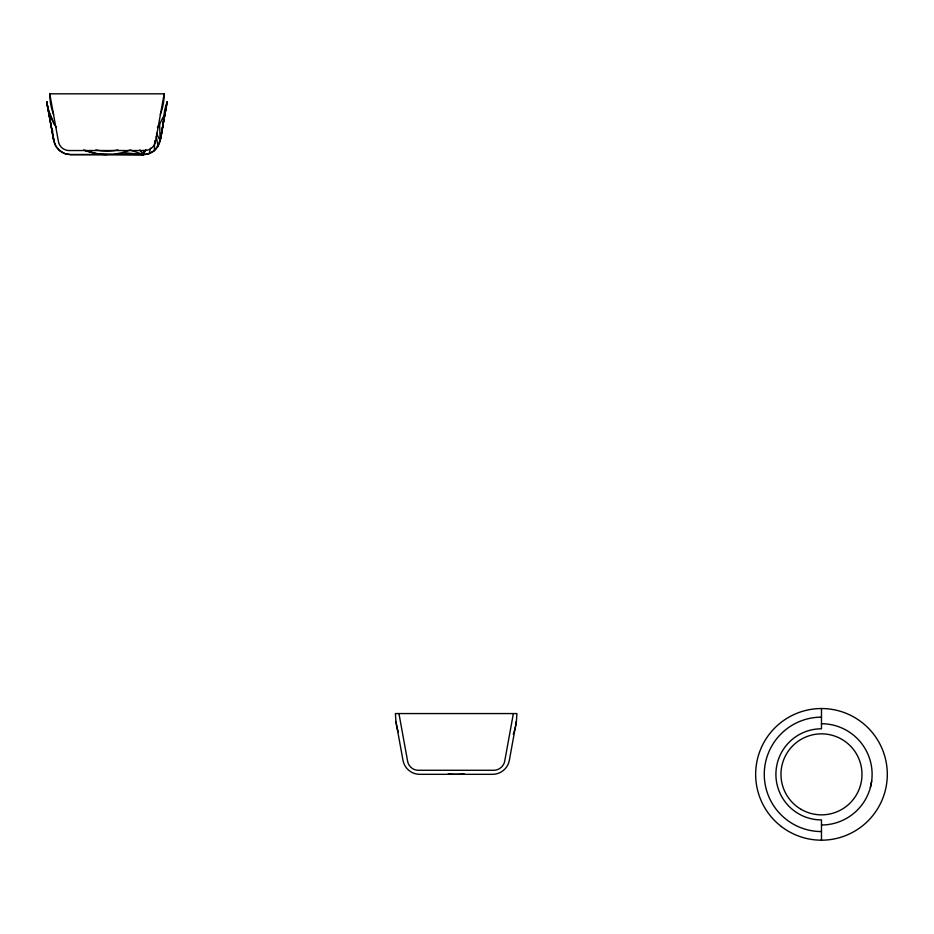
<?xml version="1.0" encoding="UTF-8"?>
<svg xmlns="http://www.w3.org/2000/svg" width="934" height="934" viewBox="0 0 934 934"><rect width="100%" height="100%" fill="white"/><g stroke="black" fill="none" stroke-linecap="round" stroke-linejoin="round"><path stroke-width="1.4" d="M56.449 127.584A60.757 60.757 0 0 1 46.735 101.759L53.787 140.567L55.83 146.113L59.648 150.619L64.761 153.561L70.575 154.589L143.357 154.589L149.171 153.561L154.297 150.619L154.74 140.73M53.086 135.045L53.787 140.567L46.7 101.759L53.787 140.567A17.069 17.069 0 0 0 70.575 154.589L143.357 154.589L143.567 150.409M516.397 721.492L516.922 713.564L395.409 713.564L395.923 721.492L402.986 760.311A17.069 17.069 0 0 0 419.775 774.321L492.545 774.321A17.069 17.069 0 0 0 509.345 760.311L516.397 721.492A60.757 60.757 0 0 1 513.256 734.346M96.19 154.145L143.357 154.589A17.069 17.069 0 0 0 160.146 140.567L167.233 101.759C160.753 117.392 165.727 137.403 154.297 150.619M165.68 109.558L160.146 140.567L156.433 133.27M164.186 93.82L155.686 140.567A11.278 11.278 0 0 1 143.743 150.537L70.19 150.537A11.045 11.045 0 0 1 58.258 140.567L49.759 93.82L164.186 93.82A57.219 57.219 0 0 1 160.286 114.567M167.209 101.759L160.146 140.567L159.609 124.222L163.135 117.089M513.373 713.564L504.874 760.311A11.278 11.278 0 0 1 492.942 770.27L419.389 770.27A11.045 11.045 0 0 1 407.446 760.311L398.946 713.564M870.383 787.455L871.679 780.964M149.171 153.561L150.584 148.214M114.905 154.098L122.704 152.546L143.357 154.589L144.875 150.479M122.704 152.546L130.235 149.989L143.357 154.589L145.844 149.58M157.402 127.526L159.609 124.222M99.039 154.098L84.959 150.409M139.937 149.942L143.357 154.589M54.324 124.222L48.253 109.558M156.247 136.387L158.103 146.113M52.386 129.522L52.736 132.278M821.476 708.532L821.476 728.789A45.568 45.568 0 0 0 775.909 774.356A45.568 45.568 0 0 0 821.476 819.924L821.476 840.18M106.966 154.589L106.966 154.612A60.757 60.757 0 0 1 83.721 149.954M821.476 723.722A50.634 50.634 0 0 1 872.111 774.356A50.634 50.634 0 0 1 821.476 824.991M821.476 831.564A57.219 57.219 0 0 1 764.269 774.356A57.219 57.219 0 0 1 821.476 717.137M464.093 773.807A60.757 60.757 0 0 1 448.227 773.807M398.211 731.836A60.757 60.757 0 0 1 395.923 721.492M118.128 149.942A57.219 57.219 0 0 1 95.805 149.942M53.647 114.567A57.219 57.219 0 0 1 49.759 93.82M801.232 809.428A40.501 40.501 0 0 0 861.989 774.356A40.501 40.501 0 0 0 801.232 739.273A40.501 40.501 0 0 0 801.232 809.428M781.408 826.578A65.824 65.824 0 0 0 886.74 782.949A65.824 65.824 0 0 0 796.293 713.541A65.824 65.824 0 0 0 781.408 826.578"/></g></svg>
